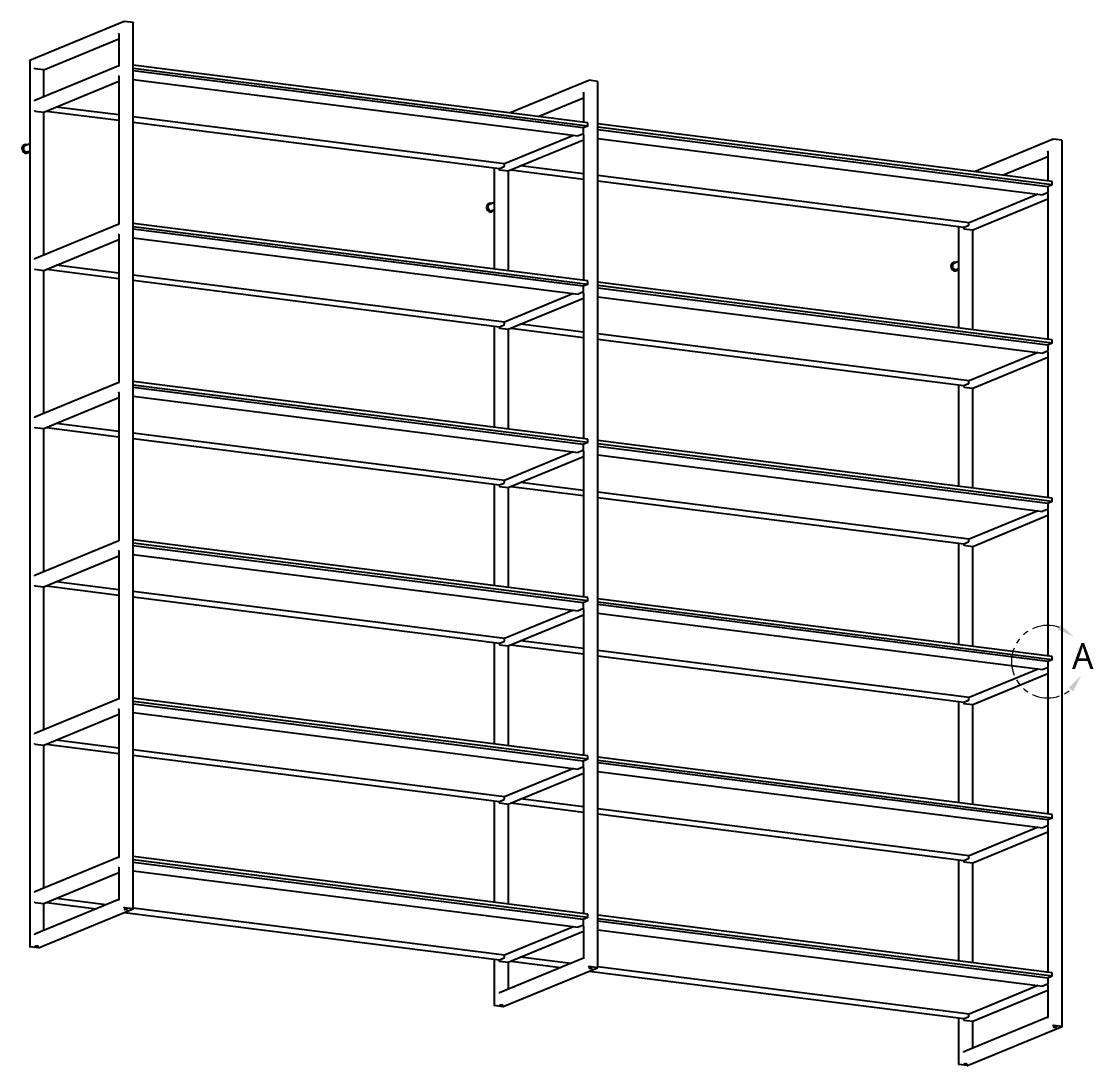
# Model space of a CAD drawing. Header units: millimetres. Extents: x 20 to 1420, y 6 to 408.
# Drawn here: x 779.5 to 903.2, y 133.3 to 253.8 of the extents above; entities that cross this region are included whole.
import ezdxf

# ---------------------------------------------------------------- set-up
doc = ezdxf.new("R2010")
doc.units = ezdxf.units.MM
doc.header["$LTSCALE"] = 12.7
doc.linetypes.add('ONS_PHANTOM', pattern=[0.5, 0.25, -0.05, 0.05, -0.05, 0.05, -0.05])
for name, color, linetype, lineweight in [('DETAIL_VIEW_PARENT_BORDER', 7, 'ONS_PHANTOM', 15), ('SKETCHED_GEOMETRY', 7, 'Continuous', 15), ('Visible', 7, 'Continuous', 25)]:
    doc.layers.add(name, color=color, linetype=linetype, lineweight=lineweight)
doc.styles.add('Onshape-Standard', font='NotoSans-Regular.ttf')

msp = doc.modelspace()

# ---------------------------------------------------------------- linework, layer by layer
at = {"layer": 'DETAIL_VIEW_PARENT_BORDER', "color": 251, "lineweight": 13}
msp.add_arc((897.91234, 179.91696), 4.17913, 71.0773306, 309.8471813, dxfattribs=at)
for points in [[(900.93587, 182.802), (899.43132, 184.16122), (899.07182, 183.59979)], [(901.76682, 178.302), (900.31063, 176.89111), (900.84693, 176.49509)]]:
    msp.add_solid(points, dxfattribs=at)
at = {"layer": 'Visible'}
for p, q in [((791.40562, 253.74433), (780.50636, 249.24888)), ((792.39998, 253.62763), (791.43785, 253.74951)), ((792.43862, 151.43014), (792.43862, 253.57501)), ((790.79329, 252.33531), (790.79329, 248.60935)), ((782.12433, 248.16437), (790.79329, 251.73992)), ((780.49268, 249.22844), (780.49268, 147.08357)), ((790.79329, 248.62415), (781.10501, 244.62817)), ((844.87255, 242.07364), (792.43862, 248.71591)), ((782.09937, 248.16219), (781.13724, 248.28407)), ((782.13801, 245.05424), (782.13801, 248.17002)), ((790.79329, 247.46768), (790.79329, 230.35575)), ((844.87255, 241.68423), (792.43862, 248.3265)), ((844.33934, 241.46431), (792.43862, 248.03903)), ((782.12433, 243.29675), (790.79329, 246.8723)), ((792.43862, 247.04791), (843.76035, 240.54653)), ((844.97862, 246.95776), (835.89448, 243.21097)), ((845.97298, 246.84106), (845.01086, 246.96294)), ((846.01163, 144.64357), (846.01163, 246.78845)), ((839.14387, 242.79934), (844.36629, 244.95336)), ((844.36629, 245.54874), (844.36629, 242.13777)), ((790.79329, 242.96452), (783.54503, 243.88272)), ((781.13724, 243.41645), (782.09937, 243.29457)), ((782.13801, 226.80065), (782.13801, 243.30239)), ((782.41684, 243.41739), (790.79329, 242.35627)), ((835.26268, 237.33119), (792.43862, 242.75609)), ((792.43862, 242.14785), (834.67158, 236.79782)), ((844.87255, 241.68423), (844.33934, 241.46431)), ((844.33934, 241.46431), (844.33934, 240.85585)), ((844.87255, 241.68423), (844.87255, 242.07364)), ((898.44555, 235.28707), (846.01163, 241.92934)), ((898.44555, 234.89766), (846.01163, 241.53993)), ((897.91234, 234.67774), (846.01163, 241.25246)), ((843.22326, 240.61457), (835.26268, 237.33119)), ((835.69734, 236.51018), (844.36629, 240.08573)), ((844.30298, 240.76784), (843.76977, 240.54792)), ((844.36629, 240.68112), (844.36629, 223.88418)), ((846.01163, 240.26134), (897.33336, 233.75996)), ((898.55163, 240.1712), (889.46749, 236.4244)), ((899.54599, 240.0545), (898.58386, 240.17638)), ((899.58463, 137.85701), (899.58463, 240.00188)), ((779.90074, 239.53723), (779.85227, 239.51724)), ((780.49268, 239.64616), (779.9484, 239.42168)), ((780.23438, 238.72834), (780.49268, 238.83487)), ((897.9393, 238.76217), (897.9393, 235.3512)), ((780.23356, 238.59279), (780.28204, 238.61278)), ((892.71687, 236.01278), (897.9393, 238.16679)), ((834.06568, 236.87458), (834.06568, 225.18905)), ((834.681, 236.79921), (835.21421, 237.01914)), ((834.71025, 236.62988), (835.67237, 236.508)), ((835.25057, 237.10715), (835.25057, 237.33272)), ((835.71102, 224.98062), (835.71102, 236.51582)), ((835.98984, 236.63083), (844.36629, 235.56971)), ((844.36629, 236.17795), (837.11804, 237.09616)), ((888.83569, 230.54462), (846.01163, 235.96953)), ((846.01163, 235.36128), (888.24458, 230.01126)), ((898.44555, 234.89766), (898.44555, 235.28707)), ((896.79627, 233.828), (888.83569, 230.54462)), ((897.87599, 233.98128), (897.34278, 233.76135)), ((898.44555, 234.89766), (897.91234, 234.67774)), ((897.91234, 234.67774), (897.91234, 234.06929)), ((897.9393, 233.89455), (897.9393, 217.09761)), ((833.47375, 232.75067), (833.42528, 232.73067)), ((834.06568, 232.8596), (833.52141, 232.63511)), ((889.27034, 229.72361), (897.9393, 233.29916)), ((833.80657, 231.80622), (833.85504, 231.82621)), ((833.80738, 231.94177), (834.06568, 232.04831)), ((790.79329, 230.37056), (781.10501, 226.37458)), ((844.87255, 223.82005), (792.43862, 230.46232)), ((844.87255, 223.43064), (792.43862, 230.07291)), ((887.63869, 230.08801), (887.63869, 218.40248)), ((888.25401, 230.01265), (888.78722, 230.23257)), ((888.82357, 230.32058), (888.82357, 230.54616)), ((790.79329, 229.21409), (790.79329, 212.10216)), ((844.33934, 223.21071), (792.43862, 229.78544)), ((792.43862, 228.79431), (843.76035, 222.29294)), ((888.28325, 229.84331), (889.24538, 229.72143)), ((889.28403, 218.19405), (889.28403, 229.72926)), ((782.12433, 225.04315), (790.79329, 228.61871)), ((781.13724, 225.16286), (782.09937, 225.04097)), ((782.41684, 225.1638), (790.79329, 224.10268)), ((790.79329, 224.71093), (783.54503, 225.62913)), ((887.04676, 225.9641), (886.99828, 225.94411)), ((887.63869, 226.07303), (887.09442, 225.84854)), ((887.38039, 225.1552), (887.63869, 225.26174)), ((782.13801, 208.54706), (782.13801, 225.0488)), ((835.26268, 219.0776), (792.43862, 224.5025)), ((792.43862, 223.89425), (834.67158, 218.54423)), ((844.87255, 223.43064), (844.87255, 223.82005)), ((887.37958, 225.01965), (887.42805, 225.03965)), ((844.87255, 223.43064), (844.33934, 223.21071)), ((844.33934, 223.21071), (844.33934, 222.60226)), ((898.44555, 217.03348), (846.01163, 223.67575)), ((898.44555, 216.64407), (846.01163, 223.28634)), ((897.91234, 216.42415), (846.01163, 222.99887)), ((843.22326, 222.36097), (835.26268, 219.0776)), ((835.69734, 218.25659), (844.36629, 221.83214)), ((844.30298, 222.51425), (843.76977, 222.29433)), ((844.36629, 222.42752), (844.36629, 205.63059)), ((846.01163, 222.00775), (897.33336, 215.50637)), ((835.25057, 218.85356), (835.25057, 219.07913)), ((834.06568, 218.62099), (834.06568, 206.93546)), ((834.681, 218.54562), (835.21421, 218.76555)), ((834.71025, 218.37629), (835.67237, 218.25441)), ((835.71102, 206.72703), (835.71102, 218.26223)), ((835.98984, 218.37723), (844.36629, 217.31612)), ((844.36629, 217.92436), (837.11804, 218.84256)), ((888.83569, 212.29103), (846.01163, 217.71593)), ((846.01163, 217.10769), (888.24458, 211.75767)), ((898.44555, 216.64407), (897.91234, 216.42415)), ((897.91234, 216.42415), (897.91234, 215.81569)), ((898.44555, 216.64407), (898.44555, 217.03348)), ((896.79627, 215.57441), (888.83569, 212.29103)), ((897.87599, 215.72769), (897.34278, 215.50776)), ((897.9393, 215.64096), (897.9393, 198.84402)), ((889.27034, 211.47002), (897.9393, 215.04557)), ((790.79329, 212.11696), (781.10501, 208.12099)), ((844.87255, 205.56646), (792.43862, 212.20872)), ((844.87255, 205.17705), (792.43862, 211.81931)), ((844.33934, 204.95712), (792.43862, 211.53184)), ((887.63869, 211.83442), (887.63869, 200.14889)), ((888.25401, 211.75906), (888.78722, 211.97898)), ((888.28325, 211.58972), (889.24538, 211.46784)), ((888.82357, 212.06699), (888.82357, 212.29257)), ((889.28403, 199.94046), (889.28403, 211.47567)), ((782.12433, 206.78956), (790.79329, 210.36511)), ((790.79329, 210.9605), (790.79329, 193.84857)), ((792.43862, 210.54072), (843.76035, 204.03934)), ((781.13724, 206.90926), (782.09937, 206.78738)), ((782.13801, 190.29347), (782.13801, 206.79521)), ((782.41684, 206.91021), (790.79329, 205.84909)), ((790.79329, 206.45734), (783.54503, 207.37554)), ((835.26268, 200.82401), (792.43862, 206.24891)), ((792.43862, 205.64066), (834.67158, 200.29064)), ((844.87255, 205.17705), (844.87255, 205.56646)), ((898.44555, 198.77989), (846.01163, 205.42216)), ((843.22326, 204.10738), (835.26268, 200.82401)), ((844.30298, 204.26066), (843.76977, 204.04074)), ((844.87255, 205.17705), (844.33934, 204.95712)), ((844.33934, 204.95712), (844.33934, 204.34867)), ((844.36629, 204.17393), (844.36629, 187.377)), ((898.44555, 198.39048), (846.01163, 205.03275)), ((897.91234, 198.17056), (846.01163, 204.74528)), ((835.69734, 200.003), (844.36629, 203.57855)), ((846.01163, 203.75416), (897.33336, 197.25278)), ((834.06568, 200.36739), (834.06568, 188.68186)), ((834.681, 200.29203), (835.21421, 200.51195)), ((835.25057, 200.59996), (835.25057, 200.82554)), ((844.36629, 199.67077), (837.11804, 200.58897)), ((834.71025, 200.1227), (835.67237, 200.00082)), ((835.71102, 188.47344), (835.71102, 200.00864)), ((835.98984, 200.12364), (844.36629, 199.06252)), ((888.83569, 194.03744), (846.01163, 199.46234)), ((846.01163, 198.8541), (888.24458, 193.50407)), ((898.44555, 198.39048), (897.91234, 198.17056)), ((897.91234, 198.17056), (897.91234, 197.5621)), ((898.44555, 198.39048), (898.44555, 198.77989)), ((896.79627, 197.32082), (888.83569, 194.03744)), ((889.27034, 193.21643), (897.9393, 196.79198)), ((897.87599, 197.47409), (897.34278, 197.25417)), ((897.9393, 197.38737), (897.9393, 180.59043)), ((790.79329, 193.86337), (781.10501, 189.8674)), ((844.87255, 187.31286), (792.43862, 193.95513)), ((844.87255, 186.92345), (792.43862, 193.56572)), ((844.33934, 186.70353), (792.43862, 193.27825)), ((887.63869, 193.58083), (887.63869, 181.8953)), ((888.25401, 193.50546), (888.78722, 193.72539)), ((888.28325, 193.33613), (889.24538, 193.21425)), ((888.82357, 193.8134), (888.82357, 194.03897)), ((889.28403, 181.68687), (889.28403, 193.22207)), ((782.12433, 188.53597), (790.79329, 192.11152)), ((790.79329, 192.70691), (790.79329, 175.59498)), ((792.43862, 192.28713), (843.76035, 185.78575)), ((781.13724, 188.65567), (782.09937, 188.53379)), ((782.13801, 172.03987), (782.13801, 188.54161)), ((782.41684, 188.65662), (790.79329, 187.5955)), ((790.79329, 188.20375), (783.54503, 189.12195)), ((835.26268, 182.57041), (792.43862, 187.99532)), ((792.43862, 187.38707), (834.67158, 182.03705)), ((844.87255, 186.92345), (844.33934, 186.70353)), ((844.87255, 186.92345), (844.87255, 187.31286)), ((898.44555, 180.5263), (846.01163, 187.16857)), ((898.44555, 180.13689), (846.01163, 186.77916)), ((843.22326, 185.85379), (835.26268, 182.57041)), ((844.30298, 186.00707), (843.76977, 185.78714)), ((844.33934, 186.70353), (844.33934, 186.09508)), ((844.36629, 185.92034), (844.36629, 169.1234)), ((897.91234, 179.91696), (846.01163, 186.49169)), ((846.01163, 185.50056), (897.33336, 178.99919)), ((835.69734, 181.7494), (844.36629, 185.32495)), ((834.06568, 182.1138), (834.06568, 170.42827)), ((834.681, 182.03844), (835.21421, 182.25836)), ((834.71025, 181.8691), (835.67237, 181.74722)), ((835.25057, 182.34637), (835.25057, 182.57195)), ((835.98984, 181.87005), (844.36629, 180.80893)), ((844.36629, 181.41718), (837.11804, 182.33538)), ((835.71102, 170.21984), (835.71102, 181.75505)), ((888.83569, 175.78385), (846.01163, 181.20875)), ((846.01163, 180.6005), (888.24458, 175.25048)), ((898.44555, 180.13689), (897.91234, 179.91696)), ((897.91234, 179.91696), (897.91234, 179.30851)), ((898.44555, 180.13689), (898.44555, 180.5263)), ((896.79627, 179.06722), (888.83569, 175.78385)), ((889.27034, 174.96284), (897.9393, 178.53839)), ((897.87599, 179.2205), (897.34278, 179.00058)), ((897.9393, 179.13377), (897.9393, 162.33684)), ((790.79329, 175.60978), (781.10501, 171.61381)), ((844.87255, 169.05927), (792.43862, 175.70154)), ((888.82357, 175.55981), (888.82357, 175.78538)), ((790.79329, 174.45331), (790.79329, 157.34139)), ((844.87255, 168.66986), (792.43862, 175.31213)), ((844.33934, 168.44994), (792.43862, 175.02466)), ((887.63869, 175.32723), (887.63869, 163.64171)), ((888.25401, 175.25187), (888.78722, 175.4718)), ((888.28325, 175.08254), (889.24538, 174.96066)), ((889.28403, 163.43328), (889.28403, 174.96848)), ((782.12433, 170.28238), (790.79329, 173.85793)), ((792.43862, 174.03354), (843.76035, 167.53216)), ((790.79329, 169.95015), (783.54503, 170.86835)), ((781.13724, 170.40208), (782.09937, 170.2802)), ((782.13801, 153.78628), (782.13801, 170.28802)), ((782.41684, 170.40303), (790.79329, 169.34191)), ((835.26268, 164.31682), (792.43862, 169.74172)), ((792.43862, 169.13348), (834.67158, 163.78346)), ((844.87255, 168.66986), (844.33934, 168.44994)), ((844.33934, 168.44994), (844.33934, 167.84148)), ((844.87255, 168.66986), (844.87255, 169.05927)), ((898.44555, 162.27271), (846.01163, 168.91497)), ((898.44555, 161.8833), (846.01163, 168.52556)), ((897.91234, 161.66337), (846.01163, 168.23809)), ((843.22326, 167.6002), (835.26268, 164.31682)), ((835.69734, 163.49581), (844.36629, 167.07136)), ((844.30298, 167.75348), (843.76977, 167.53355)), ((844.36629, 167.66675), (844.36629, 150.86981)), ((846.01163, 167.24697), (897.33336, 160.74559)), ((834.06568, 163.86021), (834.06568, 152.17468)), ((834.681, 163.78485), (835.21421, 164.00477)), ((834.71025, 163.61551), (835.67237, 163.49363)), ((835.25057, 164.09278), (835.25057, 164.31836)), ((835.71102, 151.96625), (835.71102, 163.50146)), ((835.98984, 163.61646), (844.36629, 162.55534)), ((844.36629, 163.16359), (837.11804, 164.08179)), ((888.83569, 157.53025), (846.01163, 162.95516)), ((846.01163, 162.34691), (888.24458, 156.99689)), ((898.44555, 161.8833), (898.44555, 162.27271)), ((896.79627, 160.81363), (888.83569, 157.53025)), ((897.87599, 160.96691), (897.34278, 160.74699)), ((898.44555, 161.8833), (897.91234, 161.66337)), ((897.91234, 161.66337), (897.91234, 161.05492)), ((897.9393, 160.88018), (897.9393, 144.08325)), ((889.27034, 156.70925), (897.9393, 160.2848)), ((790.79329, 157.35619), (781.10501, 153.36021)), ((844.87255, 150.80568), (792.43862, 157.44795)), ((844.87255, 150.41627), (792.43862, 157.05854)), ((887.63869, 157.07364), (887.63869, 145.38811)), ((888.25401, 156.99828), (888.78722, 157.2182)), ((888.82357, 157.30621), (888.82357, 157.53179)), ((790.79329, 156.19972), (790.79329, 152.47376)), ((844.33934, 150.19635), (792.43862, 156.77107)), ((888.28325, 156.82895), (889.24538, 156.70707)), ((889.28403, 145.17969), (889.28403, 156.71489)), ((782.12433, 152.02879), (790.79329, 155.60434)), ((792.43862, 155.77995), (843.76035, 149.27857)), ((790.79329, 152.48856), (781.10501, 148.49259)), ((781.13724, 152.14849), (782.09937, 152.02661)), ((782.41684, 152.14943), (788.19606, 151.41733)), ((789.32426, 151.88266), (783.54503, 152.61476)), ((781.52568, 146.91425), (792.42494, 151.40969)), ((782.13801, 148.91866), (782.13801, 152.03443)), ((792.39998, 151.40751), (791.43785, 151.5294)), ((791.44545, 151.0057), (834.67158, 145.52986)), ((835.26268, 146.06323), (792.43862, 151.48813)), ((844.87255, 150.41627), (844.33934, 150.19635)), ((844.33934, 150.19635), (844.33934, 149.58789)), ((844.87255, 150.41627), (844.87255, 150.80568)), ((898.44555, 144.01911), (846.01163, 150.66138)), ((898.44555, 143.6297), (846.01163, 150.27197)), ((897.91234, 143.40978), (846.01163, 149.9845)), ((843.22326, 149.34661), (835.26268, 146.06323)), ((835.69734, 145.24222), (844.36629, 148.81777)), ((844.30298, 149.49988), (843.76977, 149.27996)), ((844.36629, 149.41316), (844.36629, 145.68719)), ((846.01163, 148.99338), (897.33336, 142.492)), ((781.49345, 146.90907), (780.53132, 147.03095)), ((835.25057, 145.83919), (835.25057, 146.06476)), ((834.06568, 145.60662), (834.06568, 140.297)), ((844.36629, 145.702), (834.67801, 141.70602)), ((834.681, 145.53125), (835.21421, 145.75118)), ((834.71025, 145.36192), (835.67237, 145.24004)), ((835.71102, 142.13209), (835.71102, 145.24786)), ((835.98984, 145.36287), (841.76907, 144.63076)), ((842.89726, 145.09609), (837.11804, 145.8282)), ((845.97298, 144.62095), (845.01086, 144.74283)), ((888.83569, 139.27666), (846.01163, 144.70157)), ((835.09869, 140.12768), (845.99794, 144.62313)), ((845.01845, 144.21913), (888.24458, 138.7433)), ((898.44555, 143.6297), (897.91234, 143.40978)), ((898.44555, 143.6297), (898.44555, 144.01911)), ((896.79627, 142.56004), (888.83569, 139.27666)), ((897.87599, 142.71332), (897.34278, 142.49339)), ((897.91234, 143.40978), (897.91234, 142.80133)), ((897.9393, 142.62659), (897.9393, 138.90063)), ((889.27034, 138.45565), (897.9393, 142.0312)), ((835.06646, 140.1225), (834.10433, 140.24438)), ((887.63869, 138.82005), (887.63869, 133.51043)), ((897.9393, 138.91543), (888.25102, 134.91946)), ((888.25401, 138.74469), (888.78722, 138.96461)), ((888.28325, 138.57535), (889.24538, 138.45347)), ((888.82357, 139.05262), (888.82357, 139.2782)), ((888.6717, 133.34112), (899.57095, 137.83656)), ((889.28403, 135.34552), (889.28403, 138.4613)), ((899.54599, 137.83438), (898.58386, 137.95626)), ((888.63946, 133.33594), (887.67734, 133.45782))]:
    msp.add_line(p, q, dxfattribs=at)
at = {"layer": 'Visible', "extrusion": (0, 0, -1)}
for centre, major_axis, ratio, start_param, end_param in [((791.40149, 253.6615), (-0.05447, -0.08139), 0.633443095, 7.547151421, 9.117947748), ((792.36362, 253.53962), (-0.05447, -0.08139), 0.633443095, 9.117947748, 10.182684463), ((790.86829, 252.3707), (-0.05447, -0.08139), 0.633443095, 7.041091809, 7.547151421), ((780.56768, 249.19304), (-0.0715, 0.04785), 0.473408358, 5.470295483, 6.59001552), ((790.86829, 248.57395), (-0.0715, 0.04785), 0.473408358, 5.470295483, 5.976355095), ((781.10089, 248.34209), (-0.0715, 0.04785), 0.473408358, 10.182684463, 11.75348079), ((782.06301, 248.22021), (-0.0715, 0.04785), 0.473408358, 9.731608173, 10.182684463), ((790.86829, 247.50308), (-0.05447, -0.08139), 0.633443095, 7.041091809, 7.547151421), ((844.9745, 246.87493), (-0.05447, -0.08139), 0.633443095, 7.547151421, 9.117947748), ((845.93663, 246.75305), (-0.05447, -0.08139), 0.633443095, 9.117947748, 10.182684463), ((844.44129, 245.58413), (-0.05447, -0.08139), 0.633443095, 7.041091809, 7.547151421), ((843.76977, 240.62093), (0.00943, 0.07441), 0.471901122, 2.879332021, 3.141592654), ((844.30298, 240.84086), (0.00943, 0.07441), 0.471901122, 1.308535694, 2.879332021), ((844.44129, 240.71651), (-0.05447, -0.08139), 0.633443095, 7.041091809, 7.547151421), ((898.54751, 240.08837), (-0.05447, -0.08139), 0.633443095, 7.547151421, 9.117947748), ((899.50963, 239.96649), (-0.05447, -0.08139), 0.633443095, 9.117947748, 10.182684463), ((898.0143, 238.79757), (-0.05447, -0.08139), 0.633443095, 7.041091809, 7.547151421), ((897.34278, 233.83437), (0.00943, 0.07441), 0.471901122, 2.879332021, 3.141592654), ((897.87599, 234.05429), (0.00943, 0.07441), 0.471901122, 1.308535694, 2.879332021), ((898.0143, 233.92994), (-0.05447, -0.08139), 0.633443095, 7.041091809, 7.547151421), ((790.86829, 230.32036), (-0.0715, 0.04785), 0.473408358, 5.470295483, 5.976355095), ((790.86829, 229.24948), (-0.05447, -0.08139), 0.633443095, 7.041091809, 7.547151421), ((844.30298, 222.58727), (0.00943, 0.07441), 0.471901122, 1.308535694, 2.879332021), ((843.76977, 222.36734), (0.00943, 0.07441), 0.471901122, 2.879332021, 3.141592654), ((844.44129, 222.46292), (-0.05447, -0.08139), 0.633443095, 7.041091809, 7.547151421), ((897.34278, 215.58078), (0.00943, 0.07441), 0.471901122, 2.879332021, 3.141592654), ((897.87599, 215.8007), (0.00943, 0.07441), 0.471901122, 1.308535694, 2.879332021), ((898.0143, 215.67635), (-0.05447, -0.08139), 0.633443095, 7.041091809, 7.547151421), ((790.86829, 212.06677), (-0.0715, 0.04785), 0.473408358, 5.470295483, 5.976355095), ((790.86829, 210.99589), (-0.05447, -0.08139), 0.633443095, 7.041091809, 7.547151421), ((843.76977, 204.11375), (0.00943, 0.07441), 0.471901122, 2.879332021, 3.141592654), ((844.30298, 204.33367), (0.00943, 0.07441), 0.471901122, 1.308535694, 2.879332021), ((844.44129, 204.20932), (-0.05447, -0.08139), 0.633443095, 7.041091809, 7.547151421), ((897.34278, 197.32718), (0.00943, 0.07441), 0.471901122, 2.879332021, 3.141592654), ((897.87599, 197.54711), (0.00943, 0.07441), 0.471901122, 1.308535694, 2.879332021), ((898.0143, 197.42276), (-0.05447, -0.08139), 0.633443095, 7.041091809, 7.547151421), ((790.86829, 193.81318), (-0.0715, 0.04785), 0.473408358, 5.470295483, 5.976355095), ((790.86829, 192.7423), (-0.05447, -0.08139), 0.633443095, 7.041091809, 7.547151421), ((843.76977, 185.86016), (0.00943, 0.07441), 0.471901122, 2.879332021, 3.141592654), ((844.30298, 186.08008), (0.00943, 0.07441), 0.471901122, 1.308535694, 2.879332021), ((844.44129, 185.95573), (-0.05447, -0.08139), 0.633443095, 7.041091809, 7.547151421), ((897.87599, 179.29352), (0.00943, 0.07441), 0.471901122, 1.308535694, 2.879332021), ((897.34278, 179.07359), (0.00943, 0.07441), 0.471901122, 2.879332021, 3.141592654), ((898.0143, 179.16917), (-0.05447, -0.08139), 0.633443095, 7.041091809, 7.547151421), ((790.86829, 175.55958), (-0.0715, 0.04785), 0.473408358, 5.470295483, 5.976355095), ((790.86829, 174.48871), (-0.05447, -0.08139), 0.633443095, 7.041091809, 7.547151421), ((843.76977, 167.60657), (0.00943, 0.07441), 0.471901122, 2.879332021, 3.141592654), ((844.30298, 167.82649), (0.00943, 0.07441), 0.471901122, 1.308535694, 2.879332021), ((844.44129, 167.70214), (-0.05447, -0.08139), 0.633443095, 7.041091809, 7.547151421), ((897.87599, 161.03992), (0.00943, 0.07441), 0.471901122, 1.308535694, 2.879332021), ((898.0143, 160.91557), (-0.05447, -0.08139), 0.633443095, 7.041091809, 7.547151421), ((897.34278, 160.82), (0.00943, 0.07441), 0.471901122, 2.879332021, 3.141592654), ((790.86829, 157.30599), (-0.0715, 0.04785), 0.473408358, 5.470295483, 5.976355095), ((790.86829, 156.23512), (-0.05447, -0.08139), 0.633443095, 7.041091809, 7.547151421), ((843.76977, 149.35297), (0.00943, 0.07441), 0.471901122, 2.879332021, 3.141592654), ((844.30298, 149.5729), (0.00943, 0.07441), 0.471901122, 1.308535694, 2.879332021), ((844.44129, 149.44855), (-0.05447, -0.08139), 0.633443095, 7.041091809, 7.547151421), ((897.34278, 142.56641), (0.00943, 0.07441), 0.471901122, 2.879332021, 3.141592654), ((897.87599, 142.78633), (0.00943, 0.07441), 0.471901122, 1.308535694, 2.879332021), ((898.0143, 142.66198), (-0.05447, -0.08139), 0.633443095, 7.041091809, 7.547151421)]:
    msp.add_ellipse(centre, major_axis=major_axis, ratio=ratio, start_param=start_param, end_param=end_param, dxfattribs=at)
at = {"layer": 'Visible'}
for centre, major_axis, ratio, start_param, end_param in [((781.10089, 244.54534), (-0.05447, -0.08139), 0.633443095, 3.899499156, 5.019219193), ((781.10089, 243.47447), (-0.0715, 0.04785), 0.473408358, 7.096075132, 8.666871459), ((782.06301, 243.35259), (-0.0715, 0.04785), 0.473408358, 8.666871459, 9.117947748), ((780.04292, 239.05501), (-0.19065, 0.46223), 0.851504593, 0, 3.141592654), ((780.09139, 239.07501), (-0.19065, 0.46223), 0.851504593, 5.560451059, 10.135657557), ((780.09139, 239.07501), (-0.14299, 0.34667), 0.851504593, 0, 3.141592654), ((834.67389, 236.6879), (-0.0715, 0.04785), 0.473408358, 7.096075132, 8.666871459), ((834.681, 236.87223), (-0.00943, -0.07441), 0.471901122, 0, 0.262260633), ((835.21421, 237.09215), (-0.00943, -0.07441), 0.471901122, 0.262260633, 1.83305696), ((835.63602, 236.56602), (-0.0715, 0.04785), 0.473408358, 8.666871459, 9.117947748), ((833.61592, 232.26845), (-0.19065, 0.46223), 0.851504593, 0, 3.141592654), ((833.6644, 232.28844), (-0.19065, 0.46223), 0.851504593, 5.560451059, 10.135657557), ((833.6644, 232.28844), (-0.14299, 0.34667), 0.851504593, 0, 3.141592654), ((888.25401, 230.08566), (-0.00943, -0.07441), 0.471901122, 0, 0.262260633), ((888.78722, 230.30559), (-0.00943, -0.07441), 0.471901122, 0.262260633, 1.83305696), ((888.2469, 229.90133), (-0.0715, 0.04785), 0.473408358, 7.096075132, 8.666871459), ((889.20903, 229.77945), (-0.0715, 0.04785), 0.473408358, 8.666871459, 9.117947748), ((781.10089, 226.29175), (-0.05447, -0.08139), 0.633443095, 3.899499156, 5.019219193), ((781.10089, 225.22087), (-0.0715, 0.04785), 0.473408358, 7.096075132, 8.666871459), ((887.18893, 225.48188), (-0.19065, 0.46223), 0.851504593, 0, 3.141592654), ((887.2374, 225.50187), (-0.19065, 0.46223), 0.851504593, 5.560451059, 10.135657557), ((887.2374, 225.50187), (-0.14299, 0.34667), 0.851504593, 0, 3.141592654), ((782.06301, 225.09899), (-0.0715, 0.04785), 0.473408358, 8.666871459, 9.117947748), ((834.67389, 218.43431), (-0.0715, 0.04785), 0.473408358, 7.096075132, 8.666871459), ((834.681, 218.61864), (-0.00943, -0.07441), 0.471901122, 0, 0.262260633), ((835.21421, 218.83856), (-0.00943, -0.07441), 0.471901122, 0.262260633, 1.83305696), ((835.63602, 218.31243), (-0.0715, 0.04785), 0.473408358, 8.666871459, 9.117947748), ((888.2469, 211.64774), (-0.0715, 0.04785), 0.473408358, 7.096075132, 8.666871459), ((888.25401, 211.83207), (-0.00943, -0.07441), 0.471901122, 0, 0.262260633), ((888.78722, 212.05199), (-0.00943, -0.07441), 0.471901122, 0.262260633, 1.83305696), ((889.20903, 211.52586), (-0.0715, 0.04785), 0.473408358, 8.666871459, 9.117947748), ((781.10089, 208.03816), (-0.05447, -0.08139), 0.633443095, 3.899499156, 5.019219193), ((781.10089, 206.96728), (-0.0715, 0.04785), 0.473408358, 7.096075132, 8.666871459), ((782.06301, 206.8454), (-0.0715, 0.04785), 0.473408358, 8.666871459, 9.117947748), ((835.21421, 200.58497), (-0.00943, -0.07441), 0.471901122, 0.262260633, 1.83305696), ((834.67389, 200.18072), (-0.0715, 0.04785), 0.473408358, 7.096075132, 8.666871459), ((834.681, 200.36504), (-0.00943, -0.07441), 0.471901122, 0, 0.262260633), ((835.63602, 200.05884), (-0.0715, 0.04785), 0.473408358, 8.666871459, 9.117947748), ((888.2469, 193.39415), (-0.0715, 0.04785), 0.473408358, 7.096075132, 8.666871459), ((888.25401, 193.57848), (-0.00943, -0.07441), 0.471901122, 0, 0.262260633), ((888.78722, 193.7984), (-0.00943, -0.07441), 0.471901122, 0.262260633, 1.83305696), ((889.20903, 193.27227), (-0.0715, 0.04785), 0.473408358, 8.666871459, 9.117947748), ((781.10089, 189.78457), (-0.05447, -0.08139), 0.633443095, 3.899499156, 5.019219193), ((781.10089, 188.71369), (-0.0715, 0.04785), 0.473408358, 7.096075132, 8.666871459), ((782.06301, 188.59181), (-0.0715, 0.04785), 0.473408358, 8.666871459, 9.117947748), ((834.67389, 181.92712), (-0.0715, 0.04785), 0.473408358, 7.096075132, 8.666871459), ((834.681, 182.11145), (-0.00943, -0.07441), 0.471901122, 0, 0.262260633), ((835.21421, 182.33138), (-0.00943, -0.07441), 0.471901122, 0.262260633, 1.83305696), ((835.63602, 181.80524), (-0.0715, 0.04785), 0.473408358, 8.666871459, 9.117947748), ((888.2469, 175.14056), (-0.0715, 0.04785), 0.473408358, 7.096075132, 8.666871459), ((888.25401, 175.32489), (-0.00943, -0.07441), 0.471901122, 0, 0.262260633), ((888.78722, 175.54481), (-0.00943, -0.07441), 0.471901122, 0.262260633, 1.83305696), ((889.20903, 175.01868), (-0.0715, 0.04785), 0.473408358, 8.666871459, 9.117947748), ((781.10089, 171.53098), (-0.05447, -0.08139), 0.633443095, 3.899499156, 5.019219193), ((781.10089, 170.4601), (-0.0715, 0.04785), 0.473408358, 7.096075132, 8.666871459), ((782.06301, 170.33822), (-0.0715, 0.04785), 0.473408358, 8.666871459, 9.117947748), ((834.67389, 163.67353), (-0.0715, 0.04785), 0.473408358, 7.096075132, 8.666871459), ((834.681, 163.85786), (-0.00943, -0.07441), 0.471901122, 0, 0.262260633), ((835.21421, 164.07779), (-0.00943, -0.07441), 0.471901122, 0.262260633, 1.83305696), ((835.63602, 163.55165), (-0.0715, 0.04785), 0.473408358, 8.666871459, 9.117947748), ((888.78722, 157.29122), (-0.00943, -0.07441), 0.471901122, 0.262260633, 1.83305696), ((888.2469, 156.88697), (-0.0715, 0.04785), 0.473408358, 7.096075132, 8.666871459), ((888.25401, 157.07129), (-0.00943, -0.07441), 0.471901122, 0, 0.262260633), ((889.20903, 156.76508), (-0.0715, 0.04785), 0.473408358, 8.666871459, 9.117947748), ((781.10089, 153.27738), (-0.05447, -0.08139), 0.633443095, 3.899499156, 5.019219193), ((781.10089, 152.20651), (-0.0715, 0.04785), 0.473408358, 7.096075132, 8.666871459), ((790.86829, 152.43837), (-0.0715, 0.04785), 0.473408358, 6.59001552, 7.096075132), ((782.06301, 152.08463), (-0.0715, 0.04785), 0.473408358, 8.666871459, 9.117947748), ((791.40149, 151.58741), (-0.0715, 0.04785), 0.473408358, 7.096075132, 8.666871459), ((791.61595, 151.41651), (0.175, 0), 0.228580971, 4.291293009, 5.133484952), ((792.36362, 151.46553), (-0.0715, 0.04785), 0.473408358, 8.666871459, 9.731608173), ((781.10089, 148.40976), (0.05447, 0.08139), 0.633443095, 7.041091809, 8.160811846), ((780.56768, 147.11896), (0.05447, 0.08139), 0.633443095, 8.160811846, 9.731608173), ((781.31534, 147.16798), (0.175, 0), 0.228580971, 4.291293009, 5.133484952), ((781.5298, 146.99708), (0.05447, 0.08139), 0.633443095, 9.731608173, 10.182684463), ((834.67389, 145.41994), (-0.0715, 0.04785), 0.473408358, 7.096075132, 8.666871459), ((834.681, 145.60427), (-0.00943, -0.07441), 0.471901122, 0, 0.262260633), ((835.21421, 145.82419), (-0.00943, -0.07441), 0.471901122, 0.262260633, 1.83305696), ((835.63602, 145.29806), (-0.0715, 0.04785), 0.473408358, 8.666871459, 9.117947748), ((844.44129, 145.6518), (-0.0715, 0.04785), 0.473408358, 6.59001552, 7.096075132), ((844.9745, 144.80085), (-0.0715, 0.04785), 0.473408358, 7.096075132, 8.666871459), ((845.18896, 144.62995), (0.175, 0), 0.228580971, 4.291293009, 5.133484952), ((845.93663, 144.67897), (-0.0715, 0.04785), 0.473408358, 8.666871459, 9.731608173), ((834.67389, 141.62319), (0.05447, 0.08139), 0.633443095, 7.041091809, 8.160811846), ((834.14068, 140.33239), (0.05447, 0.08139), 0.633443095, 8.160811846, 9.731608173), ((834.88835, 140.38141), (0.175, 0), 0.228580971, 4.291293009, 5.133484952), ((835.10281, 140.21051), (0.05447, 0.08139), 0.633443095, 9.731608173, 10.182684463), ((888.2469, 138.63337), (-0.0715, 0.04785), 0.473408358, 7.096075132, 8.666871459), ((888.25401, 138.8177), (-0.00943, -0.07441), 0.471901122, 0, 0.262260633), ((888.78722, 139.03763), (-0.00943, -0.07441), 0.471901122, 0.262260633, 1.83305696), ((898.0143, 138.86524), (-0.0715, 0.04785), 0.473408358, 6.59001552, 7.096075132), ((889.20903, 138.51149), (-0.0715, 0.04785), 0.473408358, 8.666871459, 9.117947748), ((898.54751, 138.01428), (-0.0715, 0.04785), 0.473408358, 7.096075132, 8.666871459), ((898.76197, 137.84338), (0.175, 0), 0.228580971, 4.291293009, 5.133484952), ((899.50963, 137.8924), (-0.0715, 0.04785), 0.473408358, 8.666871459, 9.731608173), ((888.2469, 134.83663), (0.05447, 0.08139), 0.633443095, 7.041091809, 8.160811846), ((887.71369, 133.54583), (0.05447, 0.08139), 0.633443095, 8.160811846, 9.731608173), ((888.46136, 133.59485), (0.175, 0), 0.228580971, 4.291293009, 5.133484952), ((888.67582, 133.42394), (0.05447, 0.08139), 0.633443095, 9.731608173, 10.182684463)]:
    msp.add_ellipse(centre, major_axis=major_axis, ratio=ratio, start_param=start_param, end_param=end_param, dxfattribs=at)
for centre in [(791.61595, 151.3435), (781.31534, 147.09497), (845.18896, 144.55693), (834.88835, 140.3084), (898.76197, 137.77037), (888.46136, 133.52183)]:
    msp.add_ellipse(centre, major_axis=(0.175, 0), ratio=0.228580971, dxfattribs=at)

# ---------------------------------------------------------------- texts
at = {"layer": 'SKETCHED_GEOMETRY', "color": 251, "insert": (900.70745, 182.052), "char_height": 3, "width": 2.6750681, "attachment_point": 1, "style": 'Onshape-Standard'}
msp.add_mtext('\\fNoto Sans|b0|i0|c0|p0;\\W1.0000000000;\\T1.0000000000;\\o\\lA', dxfattribs=at)

doc.saveas('drawing.dxf')
